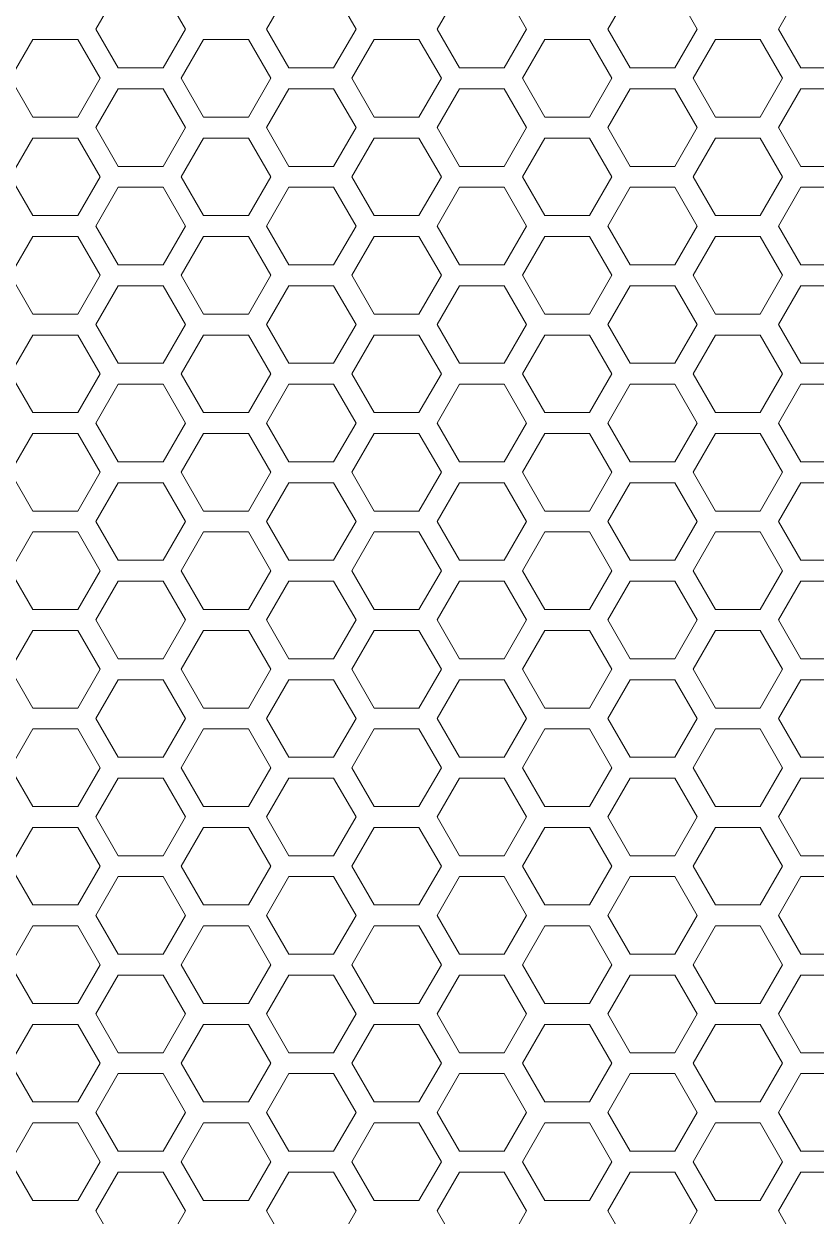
# Model space of a CAD drawing. Header units: millimetres. Extents: x 0 to 140, y -17 to 195.
# Drawn here: x 59.35 to 64.17, y 166.01 to 173.26 of the extents above; entities that cross this region are included whole.
import ezdxf

# ---------------------------------------------------------------- set-up
doc = ezdxf.new("R2010")
doc.units = ezdxf.units.MM
doc.layers.add('4203-42785_1_0', color=7, linetype='Continuous')

# ---------------------------------------------------------------- blocks, each defined once
blk = doc.blocks.new('a')
at = {"layer": '4203-42785_1_0', "color": 0, "linetype": 'ByBlock', "lineweight": 9}
for p, q in [((1512.2124, 480.0617), (1512.1057, 479.8768)), ((1512.5326, 479.8768), (1512.4259, 480.0617)), ((1513.0257, 480.0617), (1512.919, 479.8768)), ((1513.3458, 479.8768), (1513.2391, 480.0617)), ((1513.8389, 480.0617), (1513.7322, 479.8768)), ((1514.1591, 479.8768), (1514.0523, 480.0617)), ((1514.6522, 480.0617), (1514.5455, 479.8768)), ((1514.9724, 479.8768), (1514.8656, 480.0617)), ((1515.4655, 480.0617), (1515.3587, 479.8768)), ((1512.1057, 479.8768), (1512.2124, 479.692)), ((1512.4259, 479.692), (1512.5326, 479.8768)), ((1512.919, 479.8768), (1513.0257, 479.692)), ((1513.2391, 479.692), (1513.3458, 479.8768)), ((1513.7322, 479.8768), (1513.8389, 479.692)), ((1514.0523, 479.692), (1514.1591, 479.8768)), ((1514.5455, 479.8768), (1514.6522, 479.692)), ((1514.8656, 479.692), (1514.9724, 479.8768)), ((1515.3587, 479.8768), (1515.4655, 479.692)), ((1511.8058, 479.8269), (1511.6991, 479.6421)), ((1512.0192, 479.8269), (1511.8058, 479.8269)), ((1512.1259, 479.6421), (1512.0192, 479.8269)), ((1512.6191, 479.8269), (1512.5124, 479.6421)), ((1512.8325, 479.8269), (1512.6191, 479.8269)), ((1512.9393, 479.6421), (1512.8325, 479.8269)), ((1513.4323, 479.8269), (1513.3256, 479.6421)), ((1513.6457, 479.8269), (1513.4323, 479.8269)), ((1513.7524, 479.6421), (1513.6457, 479.8269)), ((1514.2456, 479.8269), (1514.1389, 479.6421)), ((1514.459, 479.8269), (1514.2456, 479.8269)), ((1514.5657, 479.6421), (1514.459, 479.8269)), ((1515.0588, 479.8269), (1514.9521, 479.6421)), ((1515.2723, 479.8269), (1515.0588, 479.8269)), ((1515.379, 479.6421), (1515.2723, 479.8269)), ((1512.2124, 479.692), (1512.4259, 479.692)), ((1513.0257, 479.692), (1513.2391, 479.692)), ((1513.8389, 479.692), (1514.0523, 479.692)), ((1514.6522, 479.692), (1514.8656, 479.692)), ((1515.4655, 479.692), (1515.6789, 479.692)), ((1511.6991, 479.6421), (1511.8058, 479.4572)), ((1512.0192, 479.4572), (1512.1259, 479.6421)), ((1512.2124, 479.5921), (1512.1057, 479.4073)), ((1512.4259, 479.5921), (1512.2124, 479.5921)), ((1512.5326, 479.4073), (1512.4259, 479.5921)), ((1512.5124, 479.6421), (1512.6191, 479.4572)), ((1512.8325, 479.4572), (1512.9393, 479.6421)), ((1513.0257, 479.5921), (1512.919, 479.4073)), ((1513.2391, 479.5921), (1513.0257, 479.5921)), ((1513.3458, 479.4073), (1513.2391, 479.5921)), ((1513.3256, 479.6421), (1513.4323, 479.4572)), ((1513.6457, 479.4572), (1513.7524, 479.6421)), ((1513.8389, 479.5921), (1513.7322, 479.4073)), ((1514.0523, 479.5921), (1513.8389, 479.5921)), ((1514.1591, 479.4073), (1514.0523, 479.5921)), ((1514.1389, 479.6421), (1514.2456, 479.4572)), ((1514.459, 479.4572), (1514.5657, 479.6421)), ((1514.6522, 479.5921), (1514.5455, 479.4073)), ((1514.8656, 479.5921), (1514.6522, 479.5921)), ((1514.9724, 479.4073), (1514.8656, 479.5921)), ((1514.9521, 479.6421), (1515.0588, 479.4572)), ((1515.2723, 479.4572), (1515.379, 479.6421)), ((1515.4655, 479.5921), (1515.3587, 479.4073)), ((1515.6789, 479.5921), (1515.4655, 479.5921)), ((1511.8058, 479.4572), (1512.0192, 479.4572)), ((1512.6191, 479.4572), (1512.8325, 479.4572)), ((1513.4323, 479.4572), (1513.6457, 479.4572)), ((1514.2456, 479.4572), (1514.459, 479.4572)), ((1515.0588, 479.4572), (1515.2723, 479.4572)), ((1512.1057, 479.4073), (1512.2124, 479.2224)), ((1512.4259, 479.2224), (1512.5326, 479.4073)), ((1512.919, 479.4073), (1513.0257, 479.2224)), ((1513.2391, 479.2224), (1513.3458, 479.4073)), ((1513.7322, 479.4073), (1513.8389, 479.2224)), ((1514.0523, 479.2224), (1514.1591, 479.4073)), ((1514.5455, 479.4073), (1514.6522, 479.2224)), ((1514.8656, 479.2224), (1514.9724, 479.4073)), ((1515.3587, 479.4073), (1515.4655, 479.2224)), ((1511.8058, 479.3574), (1511.6991, 479.1725)), ((1512.0192, 479.3574), (1511.8058, 479.3574)), ((1512.1259, 479.1725), (1512.0192, 479.3574)), ((1512.6191, 479.3574), (1512.5124, 479.1725)), ((1512.8325, 479.3574), (1512.6191, 479.3574)), ((1512.9393, 479.1725), (1512.8325, 479.3574)), ((1513.4323, 479.3574), (1513.3256, 479.1725)), ((1513.6457, 479.3574), (1513.4323, 479.3574)), ((1513.7524, 479.1725), (1513.6457, 479.3574)), ((1514.2456, 479.3574), (1514.1389, 479.1725)), ((1514.459, 479.3574), (1514.2456, 479.3574)), ((1514.5657, 479.1725), (1514.459, 479.3574)), ((1515.0588, 479.3574), (1514.9521, 479.1725)), ((1515.2723, 479.3574), (1515.0588, 479.3574)), ((1515.379, 479.1725), (1515.2723, 479.3574)), ((1512.2124, 479.2224), (1512.4259, 479.2224)), ((1513.0257, 479.2224), (1513.2391, 479.2224)), ((1513.8389, 479.2224), (1514.0523, 479.2224)), ((1514.6522, 479.2224), (1514.8656, 479.2224)), ((1515.4655, 479.2224), (1515.6789, 479.2224)), ((1511.6991, 479.1725), (1511.8058, 478.9876)), ((1512.0192, 478.9876), (1512.1259, 479.1725)), ((1512.5124, 479.1725), (1512.6191, 478.9876)), ((1512.8325, 478.9876), (1512.9393, 479.1725)), ((1513.3256, 479.1725), (1513.4323, 478.9876)), ((1513.6457, 478.9876), (1513.7524, 479.1725)), ((1514.1389, 479.1725), (1514.2456, 478.9876)), ((1514.459, 478.9876), (1514.5657, 479.1725)), ((1514.9521, 479.1725), (1515.0588, 478.9876)), ((1515.2723, 478.9876), (1515.379, 479.1725)), ((1512.2124, 479.1226), (1512.1057, 478.9377)), ((1512.4259, 479.1226), (1512.2124, 479.1226)), ((1512.5326, 478.9377), (1512.4259, 479.1226)), ((1513.0257, 479.1226), (1512.919, 478.9377)), ((1513.2391, 479.1226), (1513.0257, 479.1226)), ((1513.3458, 478.9377), (1513.2391, 479.1226)), ((1513.8389, 479.1226), (1513.7322, 478.9377)), ((1514.0523, 479.1226), (1513.8389, 479.1226)), ((1514.1591, 478.9377), (1514.0523, 479.1226)), ((1514.6522, 479.1226), (1514.5455, 478.9377)), ((1514.8656, 479.1226), (1514.6522, 479.1226)), ((1514.9724, 478.9377), (1514.8656, 479.1226)), ((1515.4655, 479.1226), (1515.3587, 478.9377)), ((1515.6789, 479.1226), (1515.4655, 479.1226)), ((1511.8058, 478.9876), (1512.0192, 478.9876)), ((1512.6191, 478.9876), (1512.8325, 478.9876)), ((1513.4323, 478.9876), (1513.6457, 478.9876)), ((1514.2456, 478.9876), (1514.459, 478.9876)), ((1515.0588, 478.9876), (1515.2723, 478.9876)), ((1512.1057, 478.9377), (1512.2124, 478.7529)), ((1512.4259, 478.7529), (1512.5326, 478.9377)), ((1512.919, 478.9377), (1513.0257, 478.7529)), ((1513.2391, 478.7529), (1513.3458, 478.9377)), ((1513.7322, 478.9377), (1513.8389, 478.7529)), ((1514.0523, 478.7529), (1514.1591, 478.9377)), ((1514.5455, 478.9377), (1514.6522, 478.7529)), ((1514.8656, 478.7529), (1514.9724, 478.9377)), ((1515.3587, 478.9377), (1515.4655, 478.7529)), ((1511.8058, 478.8878), (1511.6991, 478.703)), ((1512.0192, 478.8878), (1511.8058, 478.8878)), ((1512.1259, 478.703), (1512.0192, 478.8878)), ((1512.6191, 478.8878), (1512.5124, 478.703)), ((1512.8325, 478.8878), (1512.6191, 478.8878)), ((1512.9393, 478.703), (1512.8325, 478.8878)), ((1513.4323, 478.8878), (1513.3256, 478.703)), ((1513.6457, 478.8878), (1513.4323, 478.8878)), ((1513.7524, 478.703), (1513.6457, 478.8878)), ((1514.2456, 478.8878), (1514.1389, 478.703)), ((1514.459, 478.8878), (1514.2456, 478.8878)), ((1514.5657, 478.703), (1514.459, 478.8878)), ((1515.0588, 478.8878), (1514.9521, 478.703)), ((1515.2723, 478.8878), (1515.0588, 478.8878)), ((1515.379, 478.703), (1515.2723, 478.8878)), ((1512.2124, 478.7529), (1512.4259, 478.7529)), ((1513.0257, 478.7529), (1513.2391, 478.7529)), ((1513.8389, 478.7529), (1514.0523, 478.7529)), ((1514.6522, 478.7529), (1514.8656, 478.7529)), ((1515.4655, 478.7529), (1515.6789, 478.7529)), ((1511.6991, 478.703), (1511.8058, 478.5181)), ((1512.0192, 478.5181), (1512.1259, 478.703)), ((1512.5124, 478.703), (1512.6191, 478.5181)), ((1512.8325, 478.5181), (1512.9393, 478.703)), ((1513.3256, 478.703), (1513.4323, 478.5181)), ((1513.6457, 478.5181), (1513.7524, 478.703)), ((1514.1389, 478.703), (1514.2456, 478.5181)), ((1514.459, 478.5181), (1514.5657, 478.703)), ((1514.9521, 478.703), (1515.0588, 478.5181)), ((1515.2723, 478.5181), (1515.379, 478.703)), ((1512.2124, 478.6531), (1512.1057, 478.4682)), ((1512.4259, 478.6531), (1512.2124, 478.6531)), ((1512.5326, 478.4682), (1512.4259, 478.6531)), ((1513.0257, 478.6531), (1512.919, 478.4682)), ((1513.2391, 478.6531), (1513.0257, 478.6531)), ((1513.3458, 478.4682), (1513.2391, 478.6531)), ((1513.8389, 478.6531), (1513.7322, 478.4682)), ((1514.0523, 478.6531), (1513.8389, 478.6531)), ((1514.1591, 478.4682), (1514.0523, 478.6531)), ((1514.6522, 478.6531), (1514.5455, 478.4682)), ((1514.8656, 478.6531), (1514.6522, 478.6531)), ((1514.9724, 478.4682), (1514.8656, 478.6531)), ((1515.4655, 478.6531), (1515.3587, 478.4682)), ((1515.6789, 478.6531), (1515.4655, 478.6531)), ((1511.8058, 478.5181), (1512.0192, 478.5181)), ((1512.6191, 478.5181), (1512.8325, 478.5181)), ((1513.4323, 478.5181), (1513.6457, 478.5181)), ((1514.2456, 478.5181), (1514.459, 478.5181)), ((1515.0588, 478.5181), (1515.2723, 478.5181)), ((1512.1057, 478.4682), (1512.2124, 478.2833)), ((1512.4259, 478.2833), (1512.5326, 478.4682)), ((1512.919, 478.4682), (1513.0257, 478.2833)), ((1513.2391, 478.2833), (1513.3458, 478.4682)), ((1513.7322, 478.4682), (1513.8389, 478.2833)), ((1514.0523, 478.2833), (1514.1591, 478.4682)), ((1514.5455, 478.4682), (1514.6522, 478.2833)), ((1514.8656, 478.2833), (1514.9724, 478.4682)), ((1515.3587, 478.4682), (1515.4655, 478.2833)), ((1511.8058, 478.4183), (1511.6991, 478.2334)), ((1512.0192, 478.4183), (1511.8058, 478.4183)), ((1512.1259, 478.2334), (1512.0192, 478.4183)), ((1512.6191, 478.4183), (1512.5124, 478.2334)), ((1512.8325, 478.4183), (1512.6191, 478.4183)), ((1512.9393, 478.2334), (1512.8325, 478.4183)), ((1513.4323, 478.4183), (1513.3256, 478.2334)), ((1513.6457, 478.4183), (1513.4323, 478.4183)), ((1513.7524, 478.2334), (1513.6457, 478.4183)), ((1514.2456, 478.4183), (1514.1389, 478.2334)), ((1514.459, 478.4183), (1514.2456, 478.4183)), ((1514.5657, 478.2334), (1514.459, 478.4183)), ((1515.0588, 478.4183), (1514.9521, 478.2334)), ((1515.2723, 478.4183), (1515.0588, 478.4183)), ((1515.379, 478.2334), (1515.2723, 478.4183)), ((1512.2124, 478.2833), (1512.4259, 478.2833)), ((1513.0257, 478.2833), (1513.2391, 478.2833)), ((1513.8389, 478.2833), (1514.0523, 478.2833)), ((1514.6522, 478.2833), (1514.8656, 478.2833)), ((1515.4655, 478.2833), (1515.6789, 478.2833)), ((1511.6991, 478.2334), (1511.8058, 478.0486)), ((1512.0192, 478.0486), (1512.1259, 478.2334)), ((1512.5124, 478.2334), (1512.6191, 478.0486)), ((1512.8325, 478.0486), (1512.9393, 478.2334)), ((1513.3256, 478.2334), (1513.4323, 478.0486)), ((1513.6457, 478.0486), (1513.7524, 478.2334)), ((1514.1389, 478.2334), (1514.2456, 478.0486)), ((1514.459, 478.0486), (1514.5657, 478.2334)), ((1514.9521, 478.2334), (1515.0588, 478.0486)), ((1515.2723, 478.0486), (1515.379, 478.2334)), ((1512.2124, 478.1835), (1512.1057, 477.9986)), ((1512.4259, 478.1835), (1512.2124, 478.1835)), ((1512.5326, 477.9986), (1512.4259, 478.1835)), ((1513.0257, 478.1835), (1512.919, 477.9986)), ((1513.2391, 478.1835), (1513.0257, 478.1835)), ((1513.3458, 477.9986), (1513.2391, 478.1835)), ((1513.8389, 478.1835), (1513.7322, 477.9986)), ((1514.0523, 478.1835), (1513.8389, 478.1835)), ((1514.1591, 477.9986), (1514.0523, 478.1835)), ((1514.6522, 478.1835), (1514.5455, 477.9986)), ((1514.8656, 478.1835), (1514.6522, 478.1835)), ((1514.9724, 477.9986), (1514.8656, 478.1835)), ((1515.4655, 478.1835), (1515.3587, 477.9986)), ((1515.6789, 478.1835), (1515.4655, 478.1835)), ((1511.8058, 478.0486), (1512.0192, 478.0486)), ((1512.1057, 477.9986), (1512.2124, 477.8138)), ((1512.4259, 477.8138), (1512.5326, 477.9986)), ((1512.6191, 478.0486), (1512.8325, 478.0486)), ((1512.919, 477.9986), (1513.0257, 477.8138)), ((1513.2391, 477.8138), (1513.3458, 477.9986)), ((1513.4323, 478.0486), (1513.6457, 478.0486)), ((1513.7322, 477.9986), (1513.8389, 477.8138)), ((1514.0523, 477.8138), (1514.1591, 477.9986)), ((1514.2456, 478.0486), (1514.459, 478.0486)), ((1514.5455, 477.9986), (1514.6522, 477.8138)), ((1514.8656, 477.8138), (1514.9724, 477.9986)), ((1515.0588, 478.0486), (1515.2723, 478.0486)), ((1515.3587, 477.9986), (1515.4655, 477.8138)), ((1511.8058, 477.9487), (1511.6991, 477.7639)), ((1512.0192, 477.9487), (1511.8058, 477.9487)), ((1512.1259, 477.7639), (1512.0192, 477.9487)), ((1512.6191, 477.9487), (1512.5124, 477.7639)), ((1512.8325, 477.9487), (1512.6191, 477.9487)), ((1512.9393, 477.7639), (1512.8325, 477.9487)), ((1513.4323, 477.9487), (1513.3256, 477.7639)), ((1513.6457, 477.9487), (1513.4323, 477.9487)), ((1513.7524, 477.7639), (1513.6457, 477.9487)), ((1514.2456, 477.9487), (1514.1389, 477.7639)), ((1514.459, 477.9487), (1514.2456, 477.9487)), ((1514.5657, 477.7639), (1514.459, 477.9487)), ((1515.0588, 477.9487), (1514.9521, 477.7639)), ((1515.2723, 477.9487), (1515.0588, 477.9487)), ((1515.379, 477.7639), (1515.2723, 477.9487)), ((1512.2124, 477.8138), (1512.4259, 477.8138)), ((1513.0257, 477.8138), (1513.2391, 477.8138)), ((1513.8389, 477.8138), (1514.0523, 477.8138)), ((1514.6522, 477.8138), (1514.8656, 477.8138)), ((1515.4655, 477.8138), (1515.6789, 477.8138)), ((1511.6991, 477.7639), (1511.8058, 477.579)), ((1512.0192, 477.579), (1512.1259, 477.7639)), ((1512.5124, 477.7639), (1512.6191, 477.579)), ((1512.8325, 477.579), (1512.9393, 477.7639)), ((1513.3256, 477.7639), (1513.4323, 477.579)), ((1513.6457, 477.579), (1513.7524, 477.7639)), ((1514.1389, 477.7639), (1514.2456, 477.579)), ((1514.459, 477.579), (1514.5657, 477.7639)), ((1514.9521, 477.7639), (1515.0588, 477.579)), ((1515.2723, 477.579), (1515.379, 477.7639)), ((1512.2124, 477.714), (1512.1057, 477.5291)), ((1512.4259, 477.714), (1512.2124, 477.714)), ((1512.5326, 477.5291), (1512.4259, 477.714)), ((1513.0257, 477.714), (1512.919, 477.5291)), ((1513.2391, 477.714), (1513.0257, 477.714)), ((1513.3458, 477.5291), (1513.2391, 477.714)), ((1513.8389, 477.714), (1513.7322, 477.5291)), ((1514.0523, 477.714), (1513.8389, 477.714)), ((1514.1591, 477.5291), (1514.0523, 477.714)), ((1514.6522, 477.714), (1514.5455, 477.5291)), ((1514.8656, 477.714), (1514.6522, 477.714)), ((1514.9724, 477.5291), (1514.8656, 477.714)), ((1515.4655, 477.714), (1515.3587, 477.5291)), ((1515.6789, 477.714), (1515.4655, 477.714)), ((1511.8058, 477.579), (1512.0192, 477.579)), ((1512.6191, 477.579), (1512.8325, 477.579)), ((1513.4323, 477.579), (1513.6457, 477.579)), ((1514.2456, 477.579), (1514.459, 477.579)), ((1515.0588, 477.579), (1515.2723, 477.579)), ((1512.1057, 477.5291), (1512.2124, 477.3442)), ((1512.4259, 477.3442), (1512.5326, 477.5291)), ((1512.919, 477.5291), (1513.0257, 477.3442)), ((1513.2391, 477.3442), (1513.3458, 477.5291)), ((1513.7322, 477.5291), (1513.8389, 477.3442)), ((1514.0523, 477.3442), (1514.1591, 477.5291)), ((1514.5455, 477.5291), (1514.6522, 477.3442)), ((1514.8656, 477.3442), (1514.9724, 477.5291)), ((1515.3587, 477.5291), (1515.4655, 477.3442)), ((1511.8058, 477.4792), (1511.6991, 477.2943)), ((1512.0192, 477.4792), (1511.8058, 477.4792)), ((1512.1259, 477.2943), (1512.0192, 477.4792)), ((1512.6191, 477.4792), (1512.5124, 477.2943)), ((1512.8325, 477.4792), (1512.6191, 477.4792)), ((1512.9393, 477.2943), (1512.8325, 477.4792)), ((1513.4323, 477.4792), (1513.3256, 477.2943)), ((1513.6457, 477.4792), (1513.4323, 477.4792)), ((1513.7524, 477.2943), (1513.6457, 477.4792)), ((1514.2456, 477.4792), (1514.1389, 477.2943)), ((1514.459, 477.4792), (1514.2456, 477.4792)), ((1514.5657, 477.2943), (1514.459, 477.4792)), ((1515.0588, 477.4792), (1514.9521, 477.2943)), ((1515.2723, 477.4792), (1515.0588, 477.4792)), ((1515.379, 477.2943), (1515.2723, 477.4792)), ((1512.2124, 477.3442), (1512.4259, 477.3442)), ((1513.0257, 477.3442), (1513.2391, 477.3442)), ((1513.8389, 477.3442), (1514.0523, 477.3442)), ((1514.6522, 477.3442), (1514.8656, 477.3442)), ((1515.4655, 477.3442), (1515.6789, 477.3442)), ((1511.6991, 477.2943), (1511.8058, 477.1095)), ((1512.0192, 477.1095), (1512.1259, 477.2943)), ((1512.5124, 477.2943), (1512.6191, 477.1095)), ((1512.8325, 477.1095), (1512.9393, 477.2943)), ((1513.3256, 477.2943), (1513.4323, 477.1095)), ((1513.6457, 477.1095), (1513.7524, 477.2943)), ((1514.1389, 477.2943), (1514.2456, 477.1095)), ((1514.459, 477.1095), (1514.5657, 477.2943)), ((1514.9521, 477.2943), (1515.0588, 477.1095)), ((1515.2723, 477.1095), (1515.379, 477.2943)), ((1512.2124, 477.2444), (1512.1057, 477.0596)), ((1512.4259, 477.2444), (1512.2124, 477.2444)), ((1512.5326, 477.0596), (1512.4259, 477.2444)), ((1513.0257, 477.2444), (1512.919, 477.0596)), ((1513.2391, 477.2444), (1513.0257, 477.2444)), ((1513.3458, 477.0596), (1513.2391, 477.2444)), ((1513.8389, 477.2444), (1513.7322, 477.0596)), ((1514.0523, 477.2444), (1513.8389, 477.2444)), ((1514.1591, 477.0596), (1514.0523, 477.2444)), ((1514.6522, 477.2444), (1514.5455, 477.0596)), ((1514.8656, 477.2444), (1514.6522, 477.2444)), ((1514.9724, 477.0596), (1514.8656, 477.2444)), ((1515.4655, 477.2444), (1515.3587, 477.0596)), ((1515.6789, 477.2444), (1515.4655, 477.2444)), ((1511.8058, 477.1095), (1512.0192, 477.1095)), ((1512.6191, 477.1095), (1512.8325, 477.1095)), ((1513.4323, 477.1095), (1513.6457, 477.1095)), ((1514.2456, 477.1095), (1514.459, 477.1095)), ((1515.0588, 477.1095), (1515.2723, 477.1095)), ((1512.1057, 477.0596), (1512.2124, 476.8747)), ((1512.4259, 476.8747), (1512.5326, 477.0596)), ((1512.919, 477.0596), (1513.0257, 476.8747)), ((1513.2391, 476.8747), (1513.3458, 477.0596)), ((1513.7322, 477.0596), (1513.8389, 476.8747)), ((1514.0523, 476.8747), (1514.1591, 477.0596)), ((1514.5455, 477.0596), (1514.6522, 476.8747)), ((1514.8656, 476.8747), (1514.9724, 477.0596)), ((1515.3587, 477.0596), (1515.4655, 476.8747)), ((1511.8058, 477.0097), (1511.6991, 476.8248)), ((1512.0192, 477.0097), (1511.8058, 477.0097)), ((1512.1259, 476.8248), (1512.0192, 477.0097)), ((1512.6191, 477.0097), (1512.5124, 476.8248)), ((1512.8325, 477.0097), (1512.6191, 477.0097)), ((1512.9393, 476.8248), (1512.8325, 477.0097)), ((1513.4323, 477.0097), (1513.3256, 476.8248)), ((1513.6457, 477.0097), (1513.4323, 477.0097)), ((1513.7524, 476.8248), (1513.6457, 477.0097)), ((1514.2456, 477.0097), (1514.1389, 476.8248)), ((1514.459, 477.0097), (1514.2456, 477.0097)), ((1514.5657, 476.8248), (1514.459, 477.0097)), ((1515.0588, 477.0097), (1514.9521, 476.8248)), ((1515.2723, 477.0097), (1515.0588, 477.0097)), ((1515.379, 476.8248), (1515.2723, 477.0097)), ((1512.2124, 476.8747), (1512.4259, 476.8747)), ((1513.0257, 476.8747), (1513.2391, 476.8747)), ((1513.8389, 476.8747), (1514.0523, 476.8747)), ((1514.6522, 476.8747), (1514.8656, 476.8747)), ((1515.4655, 476.8747), (1515.6789, 476.8747)), ((1511.6991, 476.8248), (1511.8058, 476.6399)), ((1512.0192, 476.6399), (1512.1259, 476.8248)), ((1512.5124, 476.8248), (1512.6191, 476.6399)), ((1512.8325, 476.6399), (1512.9393, 476.8248)), ((1513.3256, 476.8248), (1513.4323, 476.6399)), ((1513.6457, 476.6399), (1513.7524, 476.8248)), ((1514.1389, 476.8248), (1514.2456, 476.6399)), ((1514.459, 476.6399), (1514.5657, 476.8248)), ((1514.9521, 476.8248), (1515.0588, 476.6399)), ((1515.2723, 476.6399), (1515.379, 476.8248)), ((1512.2124, 476.7749), (1512.1057, 476.59)), ((1512.4259, 476.7749), (1512.2124, 476.7749)), ((1512.5326, 476.59), (1512.4259, 476.7749)), ((1513.0257, 476.7749), (1512.919, 476.59)), ((1513.2391, 476.7749), (1513.0257, 476.7749)), ((1513.3458, 476.59), (1513.2391, 476.7749)), ((1513.8389, 476.7749), (1513.7322, 476.59)), ((1514.0523, 476.7749), (1513.8389, 476.7749)), ((1514.1591, 476.59), (1514.0523, 476.7749)), ((1514.6522, 476.7749), (1514.5455, 476.59)), ((1514.8656, 476.7749), (1514.6522, 476.7749)), ((1514.9724, 476.59), (1514.8656, 476.7749)), ((1515.4655, 476.7749), (1515.3587, 476.59)), ((1515.6789, 476.7749), (1515.4655, 476.7749)), ((1511.8058, 476.6399), (1512.0192, 476.6399)), ((1512.6191, 476.6399), (1512.8325, 476.6399)), ((1513.4323, 476.6399), (1513.6457, 476.6399)), ((1514.2456, 476.6399), (1514.459, 476.6399)), ((1515.0588, 476.6399), (1515.2723, 476.6399)), ((1512.1057, 476.59), (1512.2124, 476.4052)), ((1512.4259, 476.4052), (1512.5326, 476.59)), ((1512.919, 476.59), (1513.0257, 476.4052)), ((1513.2391, 476.4052), (1513.3458, 476.59)), ((1513.7322, 476.59), (1513.8389, 476.4052)), ((1514.0523, 476.4052), (1514.1591, 476.59)), ((1514.5455, 476.59), (1514.6522, 476.4052)), ((1514.8656, 476.4052), (1514.9724, 476.59)), ((1515.3587, 476.59), (1515.4655, 476.4052)), ((1511.8058, 476.5401), (1511.6991, 476.3552)), ((1512.0192, 476.5401), (1511.8058, 476.5401)), ((1512.1259, 476.3552), (1512.0192, 476.5401)), ((1512.6191, 476.5401), (1512.5124, 476.3552)), ((1512.8325, 476.5401), (1512.6191, 476.5401)), ((1512.9393, 476.3552), (1512.8325, 476.5401)), ((1513.4323, 476.5401), (1513.3256, 476.3552)), ((1513.6457, 476.5401), (1513.4323, 476.5401)), ((1513.7524, 476.3552), (1513.6457, 476.5401)), ((1514.2456, 476.5401), (1514.1389, 476.3552)), ((1514.459, 476.5401), (1514.2456, 476.5401)), ((1514.5657, 476.3552), (1514.459, 476.5401)), ((1515.0588, 476.5401), (1514.9521, 476.3552)), ((1515.2723, 476.5401), (1515.0588, 476.5401)), ((1515.379, 476.3552), (1515.2723, 476.5401)), ((1511.6991, 476.3552), (1511.8058, 476.1704)), ((1512.0192, 476.1704), (1512.1259, 476.3552)), ((1512.2124, 476.4052), (1512.4259, 476.4052)), ((1512.5124, 476.3552), (1512.6191, 476.1704)), ((1512.8325, 476.1704), (1512.9393, 476.3552)), ((1513.0257, 476.4052), (1513.2391, 476.4052)), ((1513.3256, 476.3552), (1513.4323, 476.1704)), ((1513.6457, 476.1704), (1513.7524, 476.3552)), ((1513.8389, 476.4052), (1514.0523, 476.4052)), ((1514.1389, 476.3552), (1514.2456, 476.1704)), ((1514.459, 476.1704), (1514.5657, 476.3552)), ((1514.6522, 476.4052), (1514.8656, 476.4052)), ((1514.9521, 476.3552), (1515.0588, 476.1704)), ((1515.2723, 476.1704), (1515.379, 476.3552)), ((1515.4655, 476.4052), (1515.6789, 476.4052)), ((1512.2124, 476.3053), (1512.1057, 476.1205)), ((1512.4259, 476.3053), (1512.2124, 476.3053)), ((1512.5326, 476.1205), (1512.4259, 476.3053)), ((1513.0257, 476.3053), (1512.919, 476.1205)), ((1513.2391, 476.3053), (1513.0257, 476.3053)), ((1513.3458, 476.1205), (1513.2391, 476.3053)), ((1513.8389, 476.3053), (1513.7322, 476.1205)), ((1514.0523, 476.3053), (1513.8389, 476.3053)), ((1514.1591, 476.1205), (1514.0523, 476.3053)), ((1514.6522, 476.3053), (1514.5455, 476.1205)), ((1514.8656, 476.3053), (1514.6522, 476.3053)), ((1514.9724, 476.1205), (1514.8656, 476.3053)), ((1515.4655, 476.3053), (1515.3587, 476.1205)), ((1515.6789, 476.3053), (1515.4655, 476.3053)), ((1511.8058, 476.1704), (1512.0192, 476.1704)), ((1512.6191, 476.1704), (1512.8325, 476.1704)), ((1513.4323, 476.1704), (1513.6457, 476.1704)), ((1514.2456, 476.1704), (1514.459, 476.1704)), ((1515.0588, 476.1704), (1515.2723, 476.1704)), ((1511.8058, 476.0706), (1511.6991, 475.8858)), ((1512.0192, 476.0706), (1511.8058, 476.0706)), ((1512.1259, 475.8858), (1512.0192, 476.0706)), ((1512.1057, 476.1205), (1512.2124, 475.9357)), ((1512.4259, 475.9357), (1512.5326, 476.1205)), ((1512.6191, 476.0706), (1512.5124, 475.8858)), ((1512.8325, 476.0706), (1512.6191, 476.0706)), ((1512.9393, 475.8858), (1512.8325, 476.0706)), ((1512.919, 476.1205), (1513.0257, 475.9357)), ((1513.2391, 475.9357), (1513.3458, 476.1205)), ((1513.4323, 476.0706), (1513.3256, 475.8858)), ((1513.6457, 476.0706), (1513.4323, 476.0706)), ((1513.7524, 475.8858), (1513.6457, 476.0706)), ((1513.7322, 476.1205), (1513.8389, 475.9357)), ((1514.0523, 475.9357), (1514.1591, 476.1205)), ((1514.2456, 476.0706), (1514.1389, 475.8858)), ((1514.459, 476.0706), (1514.2456, 476.0706)), ((1514.5657, 475.8858), (1514.459, 476.0706)), ((1514.5455, 476.1205), (1514.6522, 475.9357)), ((1514.8656, 475.9357), (1514.9724, 476.1205)), ((1515.0588, 476.0706), (1514.9521, 475.8858)), ((1515.2723, 476.0706), (1515.0588, 476.0706)), ((1515.379, 475.8858), (1515.2723, 476.0706)), ((1515.3587, 476.1205), (1515.4655, 475.9357)), ((1512.2124, 475.9357), (1512.4259, 475.9357)), ((1513.0257, 475.9357), (1513.2391, 475.9357)), ((1513.8389, 475.9357), (1514.0523, 475.9357)), ((1514.6522, 475.9357), (1514.8656, 475.9357)), ((1515.4655, 475.9357), (1515.6789, 475.9357)), ((1511.6991, 475.8858), (1511.8058, 475.7009)), ((1512.0192, 475.7009), (1512.1259, 475.8858)), ((1512.5124, 475.8858), (1512.6191, 475.7009)), ((1512.8325, 475.7009), (1512.9393, 475.8858)), ((1513.3256, 475.8858), (1513.4323, 475.7009)), ((1513.6457, 475.7009), (1513.7524, 475.8858)), ((1514.1389, 475.8858), (1514.2456, 475.7009)), ((1514.459, 475.7009), (1514.5657, 475.8858)), ((1514.9521, 475.8858), (1515.0588, 475.7009)), ((1515.2723, 475.7009), (1515.379, 475.8858)), ((1512.2124, 475.8359), (1512.1057, 475.651)), ((1512.4259, 475.8359), (1512.2124, 475.8359)), ((1512.5326, 475.651), (1512.4259, 475.8359)), ((1513.0257, 475.8359), (1512.919, 475.651)), ((1513.2391, 475.8359), (1513.0257, 475.8359)), ((1513.3458, 475.651), (1513.2391, 475.8359)), ((1513.8389, 475.8359), (1513.7322, 475.651)), ((1514.0523, 475.8359), (1513.8389, 475.8359)), ((1514.1591, 475.651), (1514.0523, 475.8359)), ((1514.6522, 475.8359), (1514.5455, 475.651)), ((1514.8656, 475.8359), (1514.6522, 475.8359)), ((1514.9724, 475.651), (1514.8656, 475.8359)), ((1515.4655, 475.8359), (1515.3587, 475.651)), ((1515.6789, 475.8359), (1515.4655, 475.8359)), ((1511.8058, 475.7009), (1512.0192, 475.7009)), ((1512.6191, 475.7009), (1512.8325, 475.7009)), ((1513.4323, 475.7009), (1513.6457, 475.7009)), ((1514.2456, 475.7009), (1514.459, 475.7009)), ((1515.0588, 475.7009), (1515.2723, 475.7009)), ((1512.1057, 475.651), (1512.2124, 475.4661)), ((1512.4259, 475.4661), (1512.5326, 475.651)), ((1512.919, 475.651), (1513.0257, 475.4661)), ((1513.2391, 475.4661), (1513.3458, 475.651)), ((1513.7322, 475.651), (1513.8389, 475.4661)), ((1514.0523, 475.4661), (1514.1591, 475.651)), ((1514.5455, 475.651), (1514.6522, 475.4661)), ((1514.8656, 475.4661), (1514.9724, 475.651)), ((1515.3587, 475.651), (1515.4655, 475.4661)), ((1511.8058, 475.6011), (1511.6991, 475.4162)), ((1512.0192, 475.6011), (1511.8058, 475.6011)), ((1512.1259, 475.4162), (1512.0192, 475.6011)), ((1512.6191, 475.6011), (1512.5124, 475.4162)), ((1512.8325, 475.6011), (1512.6191, 475.6011)), ((1512.9393, 475.4162), (1512.8325, 475.6011)), ((1513.4323, 475.6011), (1513.3256, 475.4162)), ((1513.6457, 475.6011), (1513.4323, 475.6011)), ((1513.7524, 475.4162), (1513.6457, 475.6011)), ((1514.2456, 475.6011), (1514.1389, 475.4162)), ((1514.459, 475.6011), (1514.2456, 475.6011)), ((1514.5657, 475.4162), (1514.459, 475.6011)), ((1515.0588, 475.6011), (1514.9521, 475.4162)), ((1515.2723, 475.6011), (1515.0588, 475.6011)), ((1515.379, 475.4162), (1515.2723, 475.6011)), ((1512.2124, 475.4661), (1512.4259, 475.4661)), ((1513.0257, 475.4661), (1513.2391, 475.4661)), ((1513.8389, 475.4661), (1514.0523, 475.4661)), ((1514.6522, 475.4661), (1514.8656, 475.4661)), ((1515.4655, 475.4661), (1515.6789, 475.4661)), ((1511.6991, 475.4162), (1511.8058, 475.2314)), ((1512.0192, 475.2314), (1512.1259, 475.4162)), ((1512.5124, 475.4162), (1512.6191, 475.2314)), ((1512.8325, 475.2314), (1512.9393, 475.4162)), ((1513.3256, 475.4162), (1513.4323, 475.2314)), ((1513.6457, 475.2314), (1513.7524, 475.4162)), ((1514.1389, 475.4162), (1514.2456, 475.2314)), ((1514.459, 475.2314), (1514.5657, 475.4162)), ((1514.9521, 475.4162), (1515.0588, 475.2314)), ((1515.2723, 475.2314), (1515.379, 475.4162)), ((1512.2124, 475.3663), (1512.1057, 475.1815)), ((1512.4259, 475.3663), (1512.2124, 475.3663)), ((1512.5326, 475.1815), (1512.4259, 475.3663)), ((1513.0257, 475.3663), (1512.919, 475.1815)), ((1513.2391, 475.3663), (1513.0257, 475.3663)), ((1513.3458, 475.1815), (1513.2391, 475.3663)), ((1513.8389, 475.3663), (1513.7322, 475.1815)), ((1514.0523, 475.3663), (1513.8389, 475.3663)), ((1514.1591, 475.1815), (1514.0523, 475.3663)), ((1514.6522, 475.3663), (1514.5455, 475.1815)), ((1514.8656, 475.3663), (1514.6522, 475.3663)), ((1514.9724, 475.1815), (1514.8656, 475.3663)), ((1515.4655, 475.3663), (1515.3587, 475.1815)), ((1515.6789, 475.3663), (1515.4655, 475.3663)), ((1511.8058, 475.2314), (1512.0192, 475.2314)), ((1512.6191, 475.2314), (1512.8325, 475.2314)), ((1513.4323, 475.2314), (1513.6457, 475.2314)), ((1514.2456, 475.2314), (1514.459, 475.2314)), ((1515.0588, 475.2314), (1515.2723, 475.2314)), ((1512.1057, 475.1815), (1512.2124, 474.9966)), ((1512.4259, 474.9966), (1512.5326, 475.1815)), ((1512.919, 475.1815), (1513.0257, 474.9966)), ((1513.2391, 474.9966), (1513.3458, 475.1815)), ((1513.7322, 475.1815), (1513.8389, 474.9966)), ((1514.0523, 474.9966), (1514.1591, 475.1815)), ((1514.5455, 475.1815), (1514.6522, 474.9966)), ((1514.8656, 474.9966), (1514.9724, 475.1815)), ((1515.3587, 475.1815), (1515.4655, 474.9966)), ((1511.8058, 475.1315), (1511.6991, 474.9467)), ((1512.0192, 475.1315), (1511.8058, 475.1315)), ((1512.1259, 474.9467), (1512.0192, 475.1315)), ((1512.6191, 475.1315), (1512.5124, 474.9467)), ((1512.8325, 475.1315), (1512.6191, 475.1315)), ((1512.9393, 474.9467), (1512.8325, 475.1315)), ((1513.4323, 475.1315), (1513.3256, 474.9467)), ((1513.6457, 475.1315), (1513.4323, 475.1315)), ((1513.7524, 474.9467), (1513.6457, 475.1315)), ((1514.2456, 475.1315), (1514.1389, 474.9467)), ((1514.459, 475.1315), (1514.2456, 475.1315)), ((1514.5657, 474.9467), (1514.459, 475.1315)), ((1515.0588, 475.1315), (1514.9521, 474.9467)), ((1515.2723, 475.1315), (1515.0588, 475.1315)), ((1515.379, 474.9467), (1515.2723, 475.1315)), ((1512.2124, 474.9966), (1512.4259, 474.9966)), ((1513.0257, 474.9966), (1513.2391, 474.9966)), ((1513.8389, 474.9966), (1514.0523, 474.9966)), ((1514.6522, 474.9966), (1514.8656, 474.9966)), ((1515.4655, 474.9966), (1515.6789, 474.9966)), ((1511.6991, 474.9467), (1511.8058, 474.7618)), ((1512.0192, 474.7618), (1512.1259, 474.9467)), ((1512.5124, 474.9467), (1512.6191, 474.7618)), ((1512.8325, 474.7618), (1512.9393, 474.9467)), ((1513.3256, 474.9467), (1513.4323, 474.7618)), ((1513.6457, 474.7618), (1513.7524, 474.9467)), ((1514.1389, 474.9467), (1514.2456, 474.7618)), ((1514.459, 474.7618), (1514.5657, 474.9467)), ((1514.9521, 474.9467), (1515.0588, 474.7618)), ((1515.2723, 474.7618), (1515.379, 474.9467)), ((1512.2124, 474.8968), (1512.1057, 474.7119)), ((1512.4259, 474.8968), (1512.2124, 474.8968)), ((1512.5326, 474.7119), (1512.4259, 474.8968)), ((1513.0257, 474.8968), (1512.919, 474.7119)), ((1513.2391, 474.8968), (1513.0257, 474.8968)), ((1513.3458, 474.7119), (1513.2391, 474.8968)), ((1513.8389, 474.8968), (1513.7322, 474.7119)), ((1514.0523, 474.8968), (1513.8389, 474.8968)), ((1514.1591, 474.7119), (1514.0523, 474.8968)), ((1514.6522, 474.8968), (1514.5455, 474.7119)), ((1514.8656, 474.8968), (1514.6522, 474.8968)), ((1514.9724, 474.7119), (1514.8656, 474.8968)), ((1515.4655, 474.8968), (1515.3587, 474.7119)), ((1515.6789, 474.8968), (1515.4655, 474.8968)), ((1511.8058, 474.7618), (1512.0192, 474.7618)), ((1512.6191, 474.7618), (1512.8325, 474.7618)), ((1513.4323, 474.7618), (1513.6457, 474.7618)), ((1514.2456, 474.7618), (1514.459, 474.7618)), ((1515.0588, 474.7618), (1515.2723, 474.7618)), ((1512.1057, 474.7119), (1512.2124, 474.527)), ((1512.4259, 474.527), (1512.5326, 474.7119)), ((1512.919, 474.7119), (1513.0257, 474.527)), ((1513.2391, 474.527), (1513.3458, 474.7119)), ((1513.7322, 474.7119), (1513.8389, 474.527)), ((1514.0523, 474.527), (1514.1591, 474.7119)), ((1514.5455, 474.7119), (1514.6522, 474.527)), ((1514.8656, 474.527), (1514.9724, 474.7119)), ((1515.3587, 474.7119), (1515.4655, 474.527)), ((1511.8058, 474.662), (1511.6991, 474.4771)), ((1512.0192, 474.662), (1511.8058, 474.662)), ((1512.1259, 474.4771), (1512.0192, 474.662)), ((1512.6191, 474.662), (1512.5124, 474.4771)), ((1512.8325, 474.662), (1512.6191, 474.662)), ((1512.9393, 474.4771), (1512.8325, 474.662)), ((1513.4323, 474.662), (1513.3256, 474.4771)), ((1513.6457, 474.662), (1513.4323, 474.662)), ((1513.7524, 474.4771), (1513.6457, 474.662)), ((1514.2456, 474.662), (1514.1389, 474.4771)), ((1514.459, 474.662), (1514.2456, 474.662)), ((1514.5657, 474.4771), (1514.459, 474.662)), ((1515.0588, 474.662), (1514.9521, 474.4771)), ((1515.2723, 474.662), (1515.0588, 474.662)), ((1515.379, 474.4771), (1515.2723, 474.662)), ((1511.6991, 474.4771), (1511.8058, 474.2923)), ((1512.0192, 474.2923), (1512.1259, 474.4771)), ((1512.2124, 474.527), (1512.4259, 474.527)), ((1512.5124, 474.4771), (1512.6191, 474.2923)), ((1512.8325, 474.2923), (1512.9393, 474.4771)), ((1513.0257, 474.527), (1513.2391, 474.527)), ((1513.3256, 474.4771), (1513.4323, 474.2923)), ((1513.6457, 474.2923), (1513.7524, 474.4771)), ((1513.8389, 474.527), (1514.0523, 474.527)), ((1514.1389, 474.4771), (1514.2456, 474.2923)), ((1514.459, 474.2923), (1514.5657, 474.4771)), ((1514.6522, 474.527), (1514.8656, 474.527)), ((1514.9521, 474.4771), (1515.0588, 474.2923)), ((1515.2723, 474.2923), (1515.379, 474.4771)), ((1515.4655, 474.527), (1515.6789, 474.527)), ((1512.2124, 474.4272), (1512.1057, 474.2424)), ((1512.4259, 474.4272), (1512.2124, 474.4272)), ((1512.5326, 474.2424), (1512.4259, 474.4272)), ((1513.0257, 474.4272), (1512.919, 474.2424)), ((1513.2391, 474.4272), (1513.0257, 474.4272)), ((1513.3458, 474.2424), (1513.2391, 474.4272)), ((1513.8389, 474.4272), (1513.7322, 474.2424)), ((1514.0523, 474.4272), (1513.8389, 474.4272)), ((1514.1591, 474.2424), (1514.0523, 474.4272)), ((1514.6522, 474.4272), (1514.5455, 474.2424)), ((1514.8656, 474.4272), (1514.6522, 474.4272)), ((1514.9724, 474.2424), (1514.8656, 474.4272)), ((1515.4655, 474.4272), (1515.3587, 474.2424)), ((1515.6789, 474.4272), (1515.4655, 474.4272)), ((1511.8058, 474.2923), (1512.0192, 474.2923)), ((1512.6191, 474.2923), (1512.8325, 474.2923)), ((1513.4323, 474.2923), (1513.6457, 474.2923)), ((1514.2456, 474.2923), (1514.459, 474.2923)), ((1515.0588, 474.2923), (1515.2723, 474.2923)), ((1512.1057, 474.2424), (1512.2124, 474.0575)), ((1512.4259, 474.0575), (1512.5326, 474.2424)), ((1512.919, 474.2424), (1513.0257, 474.0575)), ((1513.2391, 474.0575), (1513.3458, 474.2424)), ((1513.7322, 474.2424), (1513.8389, 474.0575)), ((1514.0523, 474.0575), (1514.1591, 474.2424)), ((1514.5455, 474.2424), (1514.6522, 474.0575)), ((1514.8656, 474.0575), (1514.9724, 474.2424)), ((1515.3587, 474.2424), (1515.4655, 474.0575))]:
    blk.add_line(p, q, dxfattribs=at)

msp = doc.modelspace()

# ---------------------------------------------------------------- block references
at = {"lineweight": 15, "xscale": 1.275468447124703, "yscale": 1.275468447124703, "zscale": 1.275468447124703}
msp.add_blockref('a', (-1868.8528, -438.8363), dxfattribs=at)

doc.saveas('drawing.dxf')
